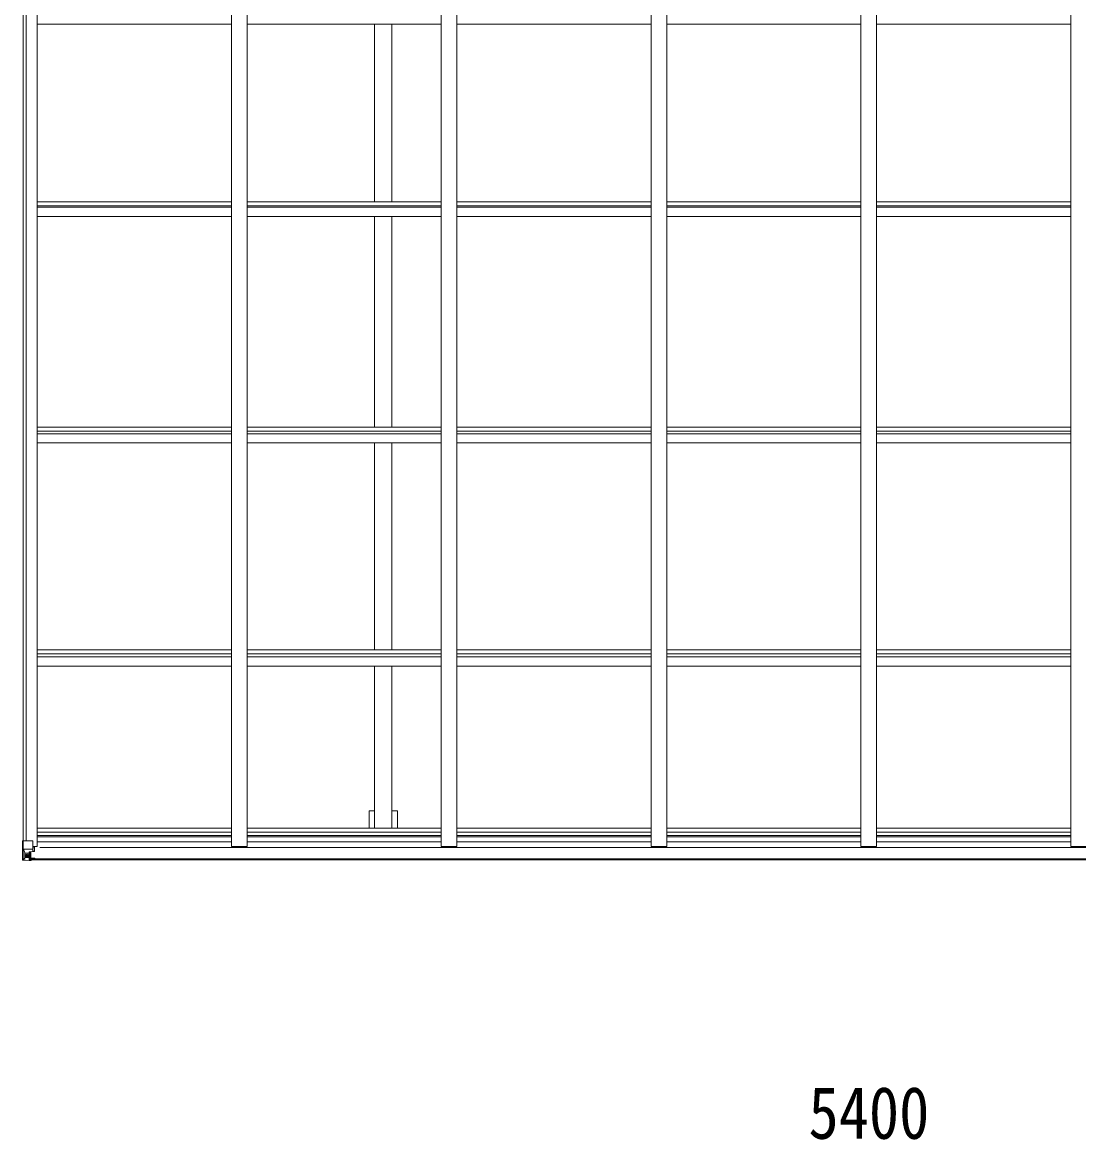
# Model space of a CAD drawing. Units: millimetres at full size; details may follow other scales. Extents: x -9783 to 9892, y -6828 to 6752.
# Drawn here: x 2002 to 5374, y 182 to 3749 of the extents above; entities that cross this region are included whole.
import ezdxf
from ezdxf.enums import TextEntityAlignment as Align

# ---------------------------------------------------------------- set-up
doc = ezdxf.new("R2010")
doc.units = ezdxf.units.MM
doc.header["$LTSCALE"] = 35
for name, color, linetype, lineweight in [('0-1_本体', 4, 'Continuous', 9), ('0-2_部品', 7, 'Continuous', 9), ('0-A_寸法', 6, 'Continuous', 9)]:
    doc.layers.add(name, color=color, linetype=linetype, lineweight=lineweight)
doc.styles.add('ＭＳ ゴシック', font='')
doc.styles.get('ＭＳ ゴシック').set_extended_font_data('MS Gothic')

msp = doc.modelspace()

# ---------------------------------------------------------------- linework, layer by layer
at = {"layer": '0-1_本体'}
for p, q in [((2049.08, 1117.8), (2049.08, 6424.82)), ((2669.08, 1117.8), (2669.08, 6424.82)), ((2719.08, 1117.8), (2719.08, 6424.82)), ((3339.08, 1117.8), (3339.08, 6424.82)), ((3389.08, 1117.8), (3389.08, 6424.82)), ((4009.08, 1117.8), (4009.08, 6424.82)), ((4059.08, 1117.8), (4059.08, 6424.82)), ((4679.08, 1117.8), (4679.08, 6424.82)), ((4729.08, 1117.8), (4729.08, 6424.82)), ((5349.08, 1117.8), (5349.08, 6424.82)), ((2004.08, 1136.26), (2004.08, 6406.36)), ((2013.91, 1136.26), (2013.91, 6406.36)), ((2049.08, 3743.31), (2669.08, 3743.31)), ((2719.08, 3743.31), (3339.08, 3743.31)), ((3126.58, 3175.79), (3126.58, 3743.31)), ((3181.58, 3175.79), (3181.58, 3743.31)), ((3389.08, 3743.31), (4009.08, 3743.31)), ((4059.08, 3743.31), (4679.08, 3743.31)), ((4729.08, 3743.31), (5349.08, 3743.31)), ((2049.08, 3175.79), (2669.08, 3175.79)), ((2719.08, 3175.79), (3339.08, 3175.79)), ((3389.08, 3175.79), (4009.08, 3175.79)), ((4059.08, 3175.79), (4679.08, 3175.79)), ((4729.08, 3175.79), (5349.08, 3175.79)), ((2049.08, 3162.77), (2669.08, 3162.77)), ((2049.08, 3158.91), (2669.08, 3158.91)), ((2719.08, 3162.77), (3339.08, 3162.77)), ((2719.08, 3158.91), (3339.08, 3158.91)), ((3389.08, 3162.77), (4009.08, 3162.77)), ((3389.08, 3158.91), (4009.08, 3158.91)), ((4059.08, 3162.77), (4679.08, 3162.77)), ((4059.08, 3158.91), (4679.08, 3158.91)), ((4729.08, 3162.77), (5349.08, 3162.77)), ((4729.08, 3158.91), (5349.08, 3158.91)), ((2049.08, 3129.02), (2669.08, 3129.02)), ((2719.08, 3129.02), (3339.08, 3129.02)), ((3126.58, 2456.49), (3126.58, 3129.02)), ((3181.58, 2456.49), (3181.58, 3129.02)), ((3389.08, 3129.02), (4009.08, 3129.02)), ((4059.08, 3129.02), (4679.08, 3129.02)), ((4729.08, 3129.02), (5349.08, 3129.02)), ((2049.07, 2443.57), (2669.08, 2443.57)), ((2049.08, 2456.49), (2669.08, 2456.49)), ((2049.08, 2435.25), (2669.08, 2435.25)), ((2719.08, 2456.49), (3339.08, 2456.49)), ((2719.08, 2443.57), (3339.08, 2443.57)), ((2719.08, 2435.25), (3339.08, 2435.25)), ((3389.08, 2456.49), (4009.08, 2456.49)), ((3389.08, 2443.57), (4009.08, 2443.57)), ((3389.08, 2435.25), (4009.08, 2435.25)), ((4059.08, 2456.49), (4679.08, 2456.49)), ((4059.08, 2443.57), (4679.08, 2443.57)), ((4059.08, 2435.25), (4679.08, 2435.25)), ((4729.08, 2456.49), (5349.08, 2456.49)), ((4729.08, 2443.57), (5349.08, 2443.57)), ((4729.08, 2435.25), (5349.08, 2435.25)), ((2049.08, 2405.98), (2669.08, 2405.98)), ((2719.08, 2405.98), (3339.08, 2405.98)), ((3126.58, 1745.72), (3126.58, 2405.98)), ((3181.58, 1745.72), (3181.58, 2405.98)), ((3389.08, 2405.98), (4009.08, 2405.98)), ((4059.08, 2405.98), (4679.08, 2405.98)), ((4729.08, 2405.98), (5349.08, 2405.98)), ((2049.08, 1745.72), (2669.08, 1745.72)), ((2049.08, 1732.88), (2669.08, 1732.88)), ((2049.08, 1722.73), (2669.08, 1722.73)), ((2719.08, 1745.72), (3339.08, 1745.72)), ((2719.08, 1732.88), (3339.08, 1732.88)), ((2719.08, 1722.73), (3339.08, 1722.73)), ((3389.08, 1745.72), (4009.08, 1745.72)), ((3389.08, 1732.88), (4009.08, 1732.88)), ((3389.08, 1722.73), (4009.08, 1722.73)), ((4059.08, 1745.72), (4679.08, 1745.72)), ((4059.08, 1732.88), (4679.08, 1732.88)), ((4059.08, 1722.73), (4679.08, 1722.73)), ((4729.08, 1745.72), (5349.08, 1745.72)), ((4729.08, 1732.88), (5349.08, 1732.88)), ((4729.08, 1722.73), (5349.08, 1722.73)), ((2049.08, 1693.76), (2669.08, 1693.76)), ((2719.08, 1693.76), (3339.08, 1693.76)), ((3126.58, 1176.66), (3126.58, 1693.76)), ((3181.58, 1176.66), (3181.58, 1693.76)), ((3389.08, 1693.76), (4009.08, 1693.76)), ((4059.08, 1693.76), (4679.08, 1693.76)), ((4729.08, 1693.76), (5349.08, 1693.76)), ((3199.28, 1231.5), (3181.58, 1231.5)), ((3199.28, 1231.5), (3199.28, 1176.66)), ((2049.08, 1176.66), (2669.08, 1176.66)), ((2049.08, 1163.84), (2669.08, 1163.84)), ((2049.08, 1152.49), (2669.08, 1152.49)), ((2049.08, 1148.7), (2669.08, 1148.7)), ((2719.08, 1176.66), (3339.08, 1176.66)), ((2719.08, 1163.84), (3339.08, 1163.84)), ((2719.08, 1152.49), (3339.08, 1152.49)), ((2719.08, 1148.7), (3339.08, 1148.7)), ((3389.08, 1176.66), (4009.08, 1176.66)), ((3389.08, 1163.84), (4009.08, 1163.84)), ((3389.08, 1152.49), (4009.08, 1152.49)), ((3389.08, 1148.7), (4009.08, 1148.7)), ((4059.08, 1176.66), (4679.08, 1176.66)), ((4059.08, 1163.84), (4679.08, 1163.84)), ((4059.08, 1152.49), (4679.08, 1152.49)), ((4059.08, 1148.7), (4679.08, 1148.7)), ((4729.08, 1176.66), (5349.08, 1176.66)), ((4729.08, 1163.84), (5349.08, 1163.84)), ((4729.08, 1152.49), (5349.08, 1152.49)), ((4729.08, 1148.7), (5349.08, 1148.7)), ((2049.08, 1117.8), (2036.08, 1117.8)), ((2049.08, 1132.75), (2669.08, 1132.75)), ((7350.08, 1114.47), (2058.08, 1114.47)), ((2669.08, 1117.8), (2719.08, 1117.8)), ((2719.08, 1132.75), (3339.08, 1132.75)), ((3339.08, 1117.8), (3389.08, 1117.8)), ((3389.08, 1132.75), (4009.08, 1132.75)), ((4009.08, 1117.8), (4059.08, 1117.8)), ((4059.08, 1132.75), (4679.08, 1132.75)), ((4679.08, 1117.8), (4729.08, 1117.8)), ((4729.08, 1132.75), (5349.08, 1132.75)), ((5349.08, 1117.8), (5399.08, 1117.8)), ((2025.58, 1077.92), (7382.58, 1077.92)), ((2025.58, 1075.5), (7382.58, 1075.5))]:
    msp.add_line(p, q, dxfattribs=at)
msp.add_lwpolyline([(3126.58, 1231.5), (3108.88, 1231.5), (3108.88, 1176.66)], dxfattribs=at)
at = {"layer": '0-2_部品'}
for p, q in [((2004.73, 1136.26), (2034.88, 1136.26)), ((2004.73, 1136.26), (2004.73, 1075.68)), ((2005.27, 1109.38), (2011.88, 1109.6)), ((2005.27, 1109.38), (2009.41, 1097.3)), ((2011.88, 1109.6), (2035.88, 1109.6)), ((2035.88, 1135.26), (2035.88, 1102.17)), ((2040.38, 1113.26), (2035.88, 1113.26)), ((2040.38, 1117.8), (2040.38, 1101.39)), ((2001.88, 1075.55), (2001.88, 1075.59)), ((2002.82, 1074.6), (2002.82, 1074.56)), ((2002.82, 1074.55), (2002.82, 1074.55)), ((2011.79, 1074.17), (2003.87, 1074.64)), ((2004.73, 1075.61), (2004.73, 1075.68)), ((2008.69, 1079.05), (2005.96, 1075.39)), ((2011.88, 1096.06), (2009.55, 1096.03)), ((2009.55, 1096.03), (2009.55, 1082.56)), ((2009.55, 1082.56), (2011.88, 1082.5)), ((2011.88, 1096.06), (2023.88, 1096.06)), ((2011.88, 1096.06), (2011.88, 1096.06)), ((2011.88, 1082.51), (2023.88, 1082.51)), ((2023.88, 1073.38), (2011.88, 1074.16)), ((2017.36, 1089.7), (2017.36, 1090.66)), ((2022.88, 1082.51), (2023.88, 1082.51)), ((2023.88, 1099.36), (2023.88, 1073.26)), ((2025.38, 1096.06), (2023.88, 1096.06)), ((2025.38, 1082.51), (2023.88, 1082.51)), ((2025.38, 1078.97), (2023.88, 1078.97)), ((2023.88, 1074.15), (2030.38, 1073.75)), ((2030.38, 1072.87), (2023.88, 1073.26)), ((2035.06, 1101.91), (2024.71, 1100.25)), ((2024.71, 1099.62), (2035.06, 1101.27)), ((2024.71, 1100.25), (2024.71, 1099.62)), ((2029.38, 1092.47), (2025.38, 1092.47)), ((2029.38, 1084.26), (2025.38, 1084.26)), ((2025.88, 1079.33), (2025.38, 1079.33)), ((2030.38, 1074.68), (2025.38, 1074.76)), ((2025.49, 1080.63), (2029.38, 1080.63)), ((2025.88, 1080.42), (2025.88, 1080.26)), ((2025.88, 1080.26), (2025.88, 1080.26)), ((2035.88, 1080.17), (2025.88, 1080.26)), ((2025.88, 1078.3), (2025.88, 1080.26)), ((2033.88, 1078.33), (2025.88, 1078.33)), ((2033.88, 1078.3), (2025.88, 1078.3)), ((2029.38, 1100.37), (2029.38, 1080.4)), ((2030.38, 1074.68), (2030.38, 1075.5)), ((2030.38, 1074.27), (2030.38, 1074.68)), ((2030.38, 1074.27), (2030.38, 1073.75)), ((2030.38, 1073.75), (2030.38, 1072.87)), ((2035.06, 1101.27), (2035.06, 1101.91)), ((2035.33, 1101.35), (2039.38, 1101.39)), ((2035.38, 1075.06), (2035.38, 1075.5)), ((2035.68, 1075.06), (2035.38, 1075.06)), ((2035.68, 1075.06), (2037.37, 1075.5)), ((2035.88, 1080.17), (2035.88, 1078.56)), ((2035.88, 1078.56), (2040.88, 1078.56)), ((2039.38, 1103.12), (2040.38, 1103.11)), ((2040.38, 1101.39), (2039.38, 1101.39)), ((2040.88, 1077.92), (2040.88, 1078.56)), ((2040.88, 1078.56), (2041.88, 1078.56)), ((2041.88, 1080.25), (2041.88, 1080.13)), ((2041.88, 1078.56), (2041.88, 1080.13)), ((2041.88, 1078.56), (2041.88, 1077.92))]:
    msp.add_line(p, q, dxfattribs=at)
for points in [[(2001.88, 1075.59), (2001.88, 1136.26), (2004.73, 1136.26)], [(2002.82, 1074.55), (2011.88, 1074), (2023.88, 1073.26)], [(2015.44, 1088.74), (2014.48, 1088.74), (2014.48, 1087.78), (2015.44, 1087.78)], [(2017.36, 1090.66), (2016.4, 1090.66), (2016.4, 1089.7)], [(2016.4, 1086.82), (2016.4, 1085.86), (2017.36, 1085.86), (2017.36, 1086.82)], [(2018.32, 1087.78), (2019.28, 1087.78), (2019.28, 1088.74), (2018.32, 1088.74)], [(2030.38, 1074.27), (2025.38, 1074.27), (2025.38, 1099.73)], [(2040.88, 1080.29), (2025.88, 1080.42), (2025.88, 1080.42)], [(2025.88, 1079.33), (2033.88, 1079.33), (2033.88, 1077.92)], [(2039.38, 1101.39), (2039.38, 1103.12), (2035.88, 1103.14)], [(2035.88, 1080.17), (2035.88, 1080.18), (2041.88, 1080.13)]]:
    msp.add_lwpolyline(points, dxfattribs=at)
msp.add_circle((2016.88, 1088.26), 5.3, dxfattribs=at)
for centre, radius, start, end in [((2034.88, 1135.26), 1, 0, 90), ((2002.88, 1075.59), 0.999, 180.04917, 266.5576), ((2002.88, 1075.56), 0.999, 180.04917, 266.5576), ((2002.88, 1075.55), 1, 179.99921, 266.49983), ((2004.04, 1061.94), 12.7, 84.89689, 90.75534), ((2006.01, 1075.56), 1.28, 177.54105, 228.82169), ((2015.44, 1089.7), 0.96, 270, 0), ((2015.44, 1086.82), 0.96, 0, 90), ((2018.32, 1089.7), 0.96, 180, 270), ((2018.32, 1086.82), 0.96, 90, 180), ((2024.82, 1099.32), 0.937, 96.73234, 177.67791), ((2024.82, 1098.69), 0.937, 96.73234, 177.67791), ((2025.89, 1080.94), 0.513, 178.95293, 268.11972), ((2025.88, 1080.76), 0.5, 179.95536, 269.47105), ((2025.88, 1077.83), 0.5, 89.99891, 179.99891), ((2025.88, 1077.8), 0.5, 90.00309, 180.00198), ((2034.95, 1102.84), 0.937, 276.73234, 357.67791), ((2034.95, 1102.2), 0.937, 276.73234, 357.67791), ((2041.02, 1072.6), 7.69, 83.56574, 91.03001)]:
    msp.add_arc(centre, radius, start, end, dxfattribs=at)
for centre, major_axis, ratio, start_param, end_param in [((2005.99, 1107.03), (0.85, -2.32), 0.403757, 3.0087805, 3.9744392), ((2004.82, 1074.47), (2, -0.12), 0.060933, 2.0712557, 3.1453404), ((2203.82, 1062.24), (201, -12.36), 0.060933, 3.1453404, 3.145839), ((2005.01, 1077.57), (-0.02, -3), 0.466854, 0.125683, 0.7596956), ((2006.68, 1082.64), (0.03, -5), 0.573921, 0.7672717, 1.551125), ((2008.15, 1096.01), (0, -3), 0.468246, 1.5772882, 2.0127935), ((1930.13, 1082.51), (81.75, 0), 0.061163, 6.2824128, 6.2831853)]:
    msp.add_ellipse(centre, major_axis=major_axis, ratio=ratio, start_param=start_param, end_param=end_param, dxfattribs=at)

# ---------------------------------------------------------------- texts
at = {"layer": '0-A_寸法', "color": 7, "style": 'ＭＳ ゴシック', "width": 0.85}
msp.add_text('5400', height=166.8, dxfattribs=at).set_placement((4511.58, 134.48), align=Align.BOTTOM_LEFT)

doc.saveas('drawing.dxf')
